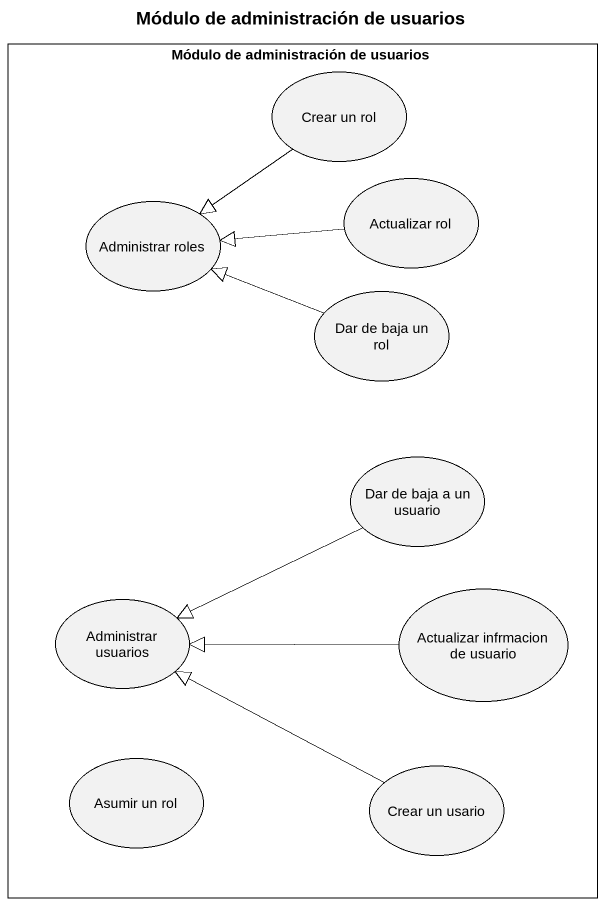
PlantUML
@startuml
title Módulo de administración de usuarios
rectangle "Módulo de administración de usuarios" as Módulo_de_administración_de {
  usecase "Crear un rol" as Crear_un_rol
  usecase "Actualizar rol" as Actualizar_rol
  usecase "Administrar roles" as Administrar_roles
  usecase "Dar de baja un rol" as Dar_de_baja_un_rol
  usecase "Dar de baja a un usuario" as Dar_de_baja_a_un_usuario
  usecase "Administrar usuarios" as Administrar_usuarios
  usecase "Actualizar infrmacion de usuario" as Actualizar_infrmacion_de
  usecase "Asumir un rol" as Asumir_un_rol
  usecase "Crear un usario" as Crear_un_usario
}
Crear_un_rol --|> Administrar_roles
Actualizar_rol -left-|> Administrar_roles
Dar_de_baja_un_rol -left-|> Administrar_roles
Dar_de_baja_a_un_usuario -left-|> Administrar_usuarios
Actualizar_infrmacion_de -left-|> Administrar_usuarios
Crear_un_usario -left-|> Administrar_usuarios
@enduml
